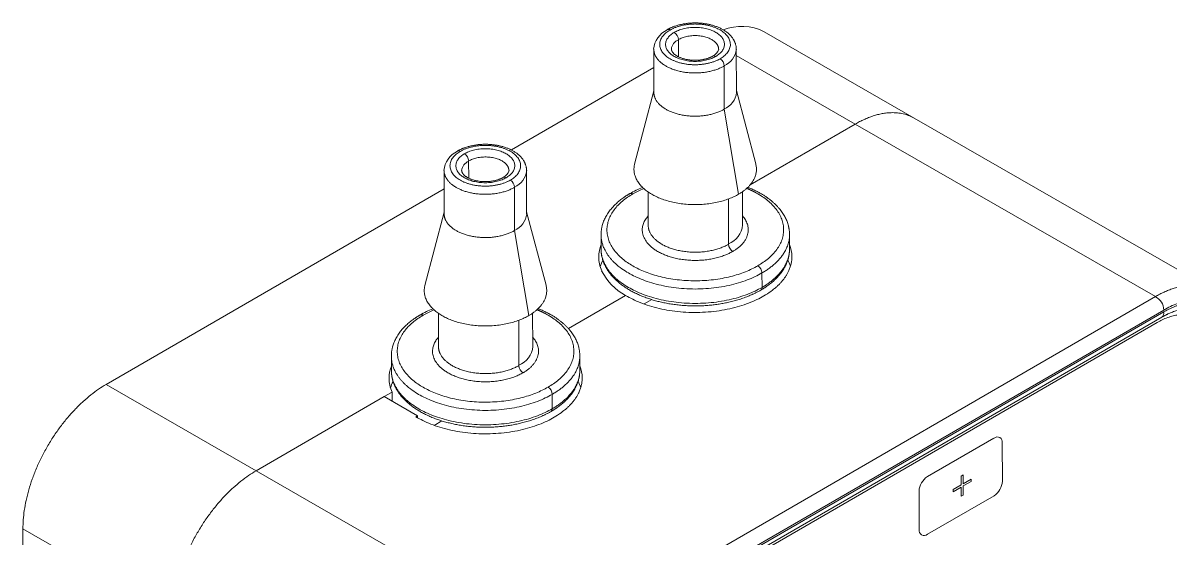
# Model space of a CAD drawing. Header units: millimetres. Extents: x 8533 to 164433, y 5768 to 115327.
# Drawn here: x 71557 to 72408, y 110757 to 111140 of the extents above; entities that cross this region are included whole.
import ezdxf

# ---------------------------------------------------------------- set-up
doc = ezdxf.new("R2010")
doc.units = ezdxf.units.MM
doc.header["$LTSCALE"] = 250
doc.layers.add('Smoke', color=5, linetype='Continuous')

msp = doc.modelspace()

# ---------------------------------------------------------------- linework, layer by layer
at = {"layer": 'Smoke', "color": 7, "linetype": 'Continuous', "lineweight": 20}
for p, q in [((72218.24, 111068.97, -0.36), (72106.84, 111133.08, -0.36)), ((72043.19, 111114.57, -0.36), (72043.17, 111127.34, -0.36)), ((72024.94, 111120.17, -0.36), (72024.98, 111088.04, -0.36)), ((72086.16, 111120.25, -0.36), (72086.2, 111088.12, -0.36)), ((72086.16, 111115.45, -0.36), (72174.53, 111064.59, -0.36)), ((71919.15, 111045.31, -0.36), (72024.96, 111106.59, -0.36)), ((72077.21, 111107.75, -0.36), (72077.25, 111075.61, -0.36)), ((72010.7, 111034.84, -0.36), (72024.98, 111089.37, -0.36)), ((72100.62, 111034.96, -0.36), (72086.2, 111089.46, -0.36)), ((72077.25, 111075.61, -0.36), (72087.85, 111012.43, -0.36)), ((72096.44, 111019.36, -0.36), (72174.53, 111064.59, -0.36)), ((72174.53, 111064.59, -0.36), (72397.33, 110936.36, -0.36)), ((72218.24, 111068.97, -0.36), (72441.04, 110940.73, -0.36)), ((71887.47, 111024.39, -0.36), (71887.45, 111037.15, -0.36)), ((71869.22, 111029.99, -0.36), (71869.27, 110997.85, -0.36)), ((71930.44, 111030.07, -0.36), (71930.48, 110997.94, -0.36)), ((71618.21, 110871.02, -0.36), (71869.24, 111016.41, -0.36)), ((71921.49, 111017.56, -0.36), (71921.54, 110985.43, -0.36)), ((72020.71, 111014.13, -0.36), (72020.74, 110989.49, -0.36)), ((72090.67, 111014.22, -0.36), (72090.71, 110989.59, -0.36)), ((72080.43, 111008.96, -0.36), (72080.48, 110975.29, -0.36)), ((71854.99, 110944.66, -0.36), (71869.26, 110999.19, -0.36)), ((71944.91, 110944.78, -0.36), (71930.48, 110999.27, -0.36)), ((71921.54, 110985.43, -0.36), (71932.13, 110922.25, -0.36)), ((71985.77, 110982.3, -0.36), (71985.78, 110971.59, -0.36)), ((72125.7, 110982.49, -0.36), (72125.71, 110971.78, -0.36)), ((72105.24, 110953.9, -0.36), (72105.26, 110943.19, -0.36)), ((72397.33, 110936.36, -0.36), (71952.41, 110678.67, -0.36)), ((71961.5, 110912.62, -0.36), (72004.03, 110937.25, -0.36)), ((72403.53, 110926.37, -0.36), (71958.6, 110668.68, -0.36)), ((72023.34, 110934.14, -0.36), (72017.67, 110930.86, -0.36)), ((71864.99, 110923.95, -0.36), (71865.03, 110899.31, -0.36)), ((71924.72, 110918.77, -0.36), (71924.76, 110885.11, -0.36)), ((71934.96, 110924.04, -0.36), (71934.99, 110899.4, -0.36)), ((71957.23, 110663.41, -0.36), (72402.14, 110921.09, -0.36)), ((71958.61, 110667.27, -0.36), (72403.53, 110924.95, -0.36)), ((72398.58, 110917.07, -0.36), (71951.21, 110657.97, -0.36)), ((71830.05, 110892.12, -0.36), (71830.07, 110881.41, -0.36)), ((71969.98, 110892.31, -0.36), (71970, 110881.6, -0.36)), ((71618.21, 110871.02, -0.36), (71729.61, 110806.9, -0.36)), ((71729.61, 110806.9, -0.36), (71824.78, 110862.02, -0.36)), ((71830.6, 110865.39, -0.36), (71824.78, 110862.02, -0.36)), ((71824.78, 110862.02, -0.36), (71849.54, 110847.78, -0.36)), ((71830.61, 110858.67, -0.36), (71830.6, 110865.39, -0.36)), ((71949.53, 110863.72, -0.36), (71949.54, 110853.01, -0.36)), ((71848.31, 110847.07, -0.36), (71849.54, 110847.78, -0.36)), ((71849.54, 110847.78, -0.36), (71849.54, 110846.35, -0.36)), ((71867.62, 110843.96, -0.36), (71861.95, 110840.67, -0.36)), ((72277.49, 110831.22, -0.36), (72228.06, 110802.59, -0.36)), ((72283.72, 110799.09, -0.36), (72283.68, 110827.66, -0.36)), ((71729.61, 110806.9, -0.36), (71952.41, 110678.67, -0.36)), ((72254.57, 110803.93, -0.36), (72253.01, 110803.03, -0.36)), ((72253.01, 110803.03, -0.36), (72253.02, 110796.37, -0.36)), ((72254.57, 110803.93, -0.36), (72254.58, 110797.28, -0.36)), ((72260.44, 110800.67, -0.36), (72254.58, 110797.28, -0.36)), ((72254.58, 110795.68, -0.36), (72260.44, 110799.07, -0.36)), ((72260.44, 110799.07, -0.36), (72260.44, 110800.67, -0.36)), ((72221.89, 110791.87, -0.36), (72221.93, 110763.31, -0.36)), ((72253.02, 110796.37, -0.36), (72247.19, 110792.99, -0.36)), ((72247.19, 110791.4, -0.36), (72253.02, 110794.78, -0.36)), ((72247.19, 110792.99, -0.36), (72247.19, 110791.4, -0.36)), ((72253.02, 110794.78, -0.36), (72253.03, 110787.98, -0.36)), ((72254.59, 110788.88, -0.36), (72254.58, 110795.68, -0.36)), ((72228.12, 110759.74, -0.36), (72277.55, 110788.37, -0.36)), ((72253.03, 110787.98, -0.36), (72254.59, 110788.88, -0.36)), ((71558.34, 109417.08, -0.36), (71556.53, 110763.85, -0.36)), ((71556.53, 110763.85, -0.36), (71667.93, 110699.73, -0.36))]:
    msp.add_line(p, q, dxfattribs=at)
for centre, radius, start, end in [((72042.06, 111118.8, -0.36), 17.31, 114.59478, 175.4152), ((72035.65, 111132.68, -0.36), 2.2, 53.39378, 113.26612), ((72036.26, 111126.91, -0.36), 6.95, 3.56671, 56.58832), ((72090.22, 111100.1, -0.36), 37.09, 63.25394, 111.85353), ((72046.7, 111119.17, -0.36), 8.8, 113.39418, 173.26605), ((72066.32, 111121.78, -0.36), 6.99, 290.56843, 347.07911), ((72069.69, 111113.09, -0.36), 2.2, 53.39376, 113.26622), ((72071.02, 111122.04, -0.36), 15.39, 293.39406, 353.26669), ((72070.29, 111107.32, -0.36), 6.95, 3.56671, 56.58832), ((72071.07, 111089.91, -0.36), 15.39, 293.39418, 353.26605), ((71886.34, 111028.61, -0.36), 17.31, 114.59478, 175.4152), ((71879.93, 111042.5, -0.36), 2.2, 53.39378, 113.26612), ((71890.99, 111028.98, -0.36), 8.8, 113.39418, 173.26605), ((71880.54, 111036.72, -0.36), 6.95, 3.56671, 56.58832), ((71910.6, 111031.59, -0.36), 6.99, 290.56843, 347.07911), ((71915.31, 111031.86, -0.36), 15.39, 293.39406, 353.26669), ((71913.97, 111022.91, -0.36), 2.2, 53.39376, 113.26622), ((71914.58, 111017.13, -0.36), 6.95, 3.56671, 56.58832), ((72044.6, 110947.59, -0.36), 75.3, 111.83738, 119.84992), ((72007.98, 111010.9, -0.36), 2.2, 53.39377, 113.2662), ((72043.94, 110952.48, -0.36), 69.46, 112.41471, 119.9039), ((71915.35, 110999.72, -0.36), 15.39, 293.39418, 353.26605), ((72073.41, 110991.63, -0.36), 17.59, 293.39406, 353.26669), ((72008.95, 110965.81, -0.36), 24.91, 158.42753, 179.83949), ((72087.39, 110975.72, -0.36), 6.95, 183.56671, 236.58832), ((72102.57, 110965.94, -0.36), 24.9, 0.31157, 21.73046), ((72009.22, 110966.06, -0.36), 25.18, 180.41141, 204.58917), ((72011.75, 110950.63, -0.36), 27.83, 152.49601, 163.06031), ((72099.8, 110950.75, -0.36), 27.83, 17.09365, 27.65885), ((72023.3, 110973.7, -0.36), 41.31, 206.10427, 241.95396), ((72098.33, 110953.47, -0.36), 6.95, 3.56671, 56.58832), ((72103.05, 110942.93, -0.36), 2.2, 306.88894, 6.7608), ((72392.63, 110926.42, -0.36), 10.91, 359.71078, 64.66448), ((71888.89, 110857.41, -0.36), 75.3, 111.83738, 119.84992), ((71888.22, 110862.29, -0.36), 69.46, 112.41471, 119.9039), ((71852.27, 110920.71, -0.36), 2.2, 53.39377, 113.2662), ((72399.31, 110924.1, -0.36), 4.2, 313.21554, 11.18915), ((71917.7, 110901.44, -0.36), 17.59, 293.39406, 353.26669), ((71853.23, 110875.62, -0.36), 24.91, 158.42753, 179.83949), ((71931.68, 110885.54, -0.36), 6.95, 183.56671, 236.58832), ((71946.85, 110875.75, -0.36), 24.9, 0.31157, 21.73046), ((71853.5, 110875.87, -0.36), 25.18, 180.41141, 204.58917), ((71856.03, 110860.44, -0.36), 27.83, 152.49601, 163.06031), ((71942.61, 110863.29, -0.36), 6.95, 3.56671, 56.58832), ((71944.09, 110860.56, -0.36), 27.83, 17.09365, 27.65885), ((71947.33, 110852.74, -0.36), 2.2, 306.88894, 6.7608), ((72280.05, 110828.49, -0.36), 3.6, 347.02014, 133.13484), ((72235.72, 110791.04, -0.36), 13.89, 123.56706, 176.58792), ((72269.89, 110799.92, -0.36), 13.89, 303.56706, 356.58792), ((72225.57, 110762.47, -0.36), 3.6, 167.02014, 313.13484)]:
    msp.add_arc(centre, radius, start, end, dxfattribs=at)
for points, knots in [([(72086.16, 111120.25, -0.36), (72086.15, 111122.62, -0.36), (72083.58, 111129.43, -0.36), (72075.99, 111135.26, -0.36), (72066.75, 111138.78, -0.36), (72057.35, 111139.85, -0.36), (72049.5, 111139.52, -0.36), (72039.58, 111137.44, -0.36), (72034.79, 111134.68, -0.36)], [0, 0, 0, 0.093048, 0.281359, 0.427425, 0.590711, 0.700963, 0.816273, 1, 1, 1]), ([(72068.83, 111115.09, -0.36), (72066.94, 111114, -0.36), (72062.11, 111112.52, -0.36), (72055.56, 111111.73, -0.36), (72048.23, 111112.6, -0.36), (72041.7, 111115.01, -0.36), (72038.77, 111117.91, -0.36), (72038.03, 111119.57, -0.36), (72038.06, 111120.19, -0.36)], [0, 0, 0, 0.129886, 0.248758, 0.424047, 0.577478, 0.775721, 0.892314, 1, 1, 1]), ([(71930.44, 111030.07, -0.36), (71930.43, 111032.44, -0.36), (71927.87, 111039.24, -0.36), (71920.28, 111045.08, -0.36), (71911.04, 111048.6, -0.36), (71901.64, 111049.67, -0.36), (71893.79, 111049.34, -0.36), (71883.86, 111047.25, -0.36), (71879.07, 111044.5, -0.36)], [0, 0, 0, 0.093048, 0.281359, 0.427425, 0.590711, 0.700963, 0.816273, 1, 1, 1]), ([(71913.11, 111024.91, -0.36), (71911.23, 111023.81, -0.36), (71906.4, 111022.34, -0.36), (71899.84, 111021.54, -0.36), (71892.51, 111022.41, -0.36), (71885.98, 111024.83, -0.36), (71883.05, 111027.73, -0.36), (71882.31, 111029.39, -0.36), (71882.34, 111030.01, -0.36)], [0, 0, 0, 0.129886, 0.248758, 0.424047, 0.577478, 0.775721, 0.892314, 1, 1, 1]), ([(72007.12, 111012.9, -0.36), (72002.98, 111010.5, -0.36), (71993.51, 111002.81, -0.36), (71985.8, 110989.96, -0.36), (71985.77, 110982.3, -0.36)], [0.0000014, 0.0000014, 0.0000014, 0.2099632, 0.5732226, 1, 1, 1]), ([(72125.7, 110982.49, -0.36), (72125.64, 110990.15, -0.36), (72117.91, 111002.98, -0.36), (72104.65, 111013.64, -0.36), (72094.78, 111017.59, -0.36)], [0, 0, 0, 0.1440412, 0.2666108, 0.4127007, 0.4127007, 0.4127007]), ([(71985.78, 110971.59, -0.36), (71985.84, 110963.94, -0.36), (71993.58, 110951.1, -0.36), (72004.13, 110942.59, -0.36), (72015.96, 110936.45, -0.36), (72029.22, 110932.31, -0.36), (72042.47, 110929.98, -0.36), (72056.4, 110929.24, -0.36), (72070.34, 110930.16, -0.36), (72083.33, 110932.63, -0.36), (72097.5, 110937.23, -0.36), (72104.36, 110941.19, -0.36)], [0, 0, 0, 0.1440316, 0.2666237, 0.3590635, 0.4592591, 0.5433994, 0.6293287, 0.7156833, 0.8016118, 0.8836945, 0.9999995, 0.9999995, 0.9999995]), ([(72104.36, 110941.19, -0.36), (72108.5, 110943.59, -0.36), (72117.97, 110951.27, -0.36), (72125.68, 110964.13, -0.36), (72125.71, 110971.78, -0.36)], [0, 0, 0, 0.210077, 0.573235, 1, 1, 1]), ([(71969.98, 110892.31, -0.36), (71969.93, 110899.96, -0.36), (71962.19, 110912.79, -0.36), (71948.94, 110923.46, -0.36), (71939.06, 110927.41, -0.36)], [0, 0, 0, 0.1440412, 0.2666108, 0.4127007, 0.4127007, 0.4127007]), ([(72402.15, 110921.09, -0.36), (72405.87, 110923.24, -0.36), (72417.08, 110927.72, -0.36), (72427.54, 110927.57, -0.36), (72431.55, 110926.03, -0.36), (72432.31, 110925.58, -0.36)], [0, 0, 0, 0.191949, 0.591863, 0.871339, 1, 1, 1]), ([(72403.53, 110924.94, -0.36), (72410.93, 110929.21, -0.36), (72427.51, 110933.54, -0.36), (72443.46, 110929.63, -0.36), (72454.52, 110917.32, -0.36), (72458.58, 110901.07, -0.36), (72458.6, 110893.24, -0.36)], [0, 0, 0, 0.01151518, 0.02668116, 0.04185086, 0.05703973, 0.06761161, 0.06761161, 0.06761161]), ([(71851.41, 110922.71, -0.36), (71847.26, 110920.31, -0.36), (71837.79, 110912.63, -0.36), (71830.09, 110899.78, -0.36), (71830.05, 110892.12, -0.36)], [0.0000014, 0.0000014, 0.0000014, 0.2099632, 0.5732226, 1, 1, 1]), ([(71830.07, 110881.41, -0.36), (71830.12, 110873.75, -0.36), (71837.86, 110860.92, -0.36), (71848.42, 110852.4, -0.36), (71860.24, 110846.26, -0.36), (71873.5, 110842.13, -0.36), (71886.76, 110839.79, -0.36), (71900.69, 110839.06, -0.36), (71914.62, 110839.97, -0.36), (71927.61, 110842.44, -0.36), (71941.79, 110847.04, -0.36), (71948.64, 110851, -0.36)], [0, 0, 0, 0.1440316, 0.2666237, 0.3590635, 0.4592591, 0.5433994, 0.6293287, 0.7156833, 0.8016118, 0.8836753, 0.9999995, 0.9999995, 0.9999995]), ([(71948.64, 110851, -0.36), (71952.79, 110853.4, -0.36), (71962.26, 110861.09, -0.36), (71969.96, 110873.94, -0.36), (71970, 110881.6, -0.36)], [0, 0, 0, 0.210077, 0.573235, 1, 1, 1])]:
    msp.add_open_spline(points, degree=2, knots=knots, dxfattribs=at)
for points, weights, knots in [([(72036.98, 111134.47, -0.36), (72055.51, 111145.21, -0.36), (72074.08, 111134.52, -0.36), (72092.65, 111123.83, -0.36), (72074.11, 111113.1, -0.36)], [1, 0.707106781187, 1, 0.707106781187, 1], [0, 0, 0, 0.5, 0.5, 1, 1, 1]), ([(72036.98, 111134.47, -0.36), (72018.44, 111123.73, -0.36), (72037, 111113.05, -0.36), (72055.57, 111102.36, -0.36), (72074.11, 111113.1, -0.36)], [1, 0.707106781187, 1, 0.707106781187, 1], [0, 0, 0, 0.5, 0.5, 1, 1, 1]), ([(72071.01, 111114.88, -0.36), (72055.57, 111105.93, -0.36), (72040.09, 111114.84, -0.36), (72024.62, 111123.74, -0.36), (72040.07, 111132.69, -0.36)], [1, 0.707106781187, 1, 0.707106781187, 1], [0, 0, 0, 0.5, 0.5, 1, 1, 1]), ([(72071.01, 111114.88, -0.36), (72086.46, 111123.83, -0.36), (72070.99, 111132.73, -0.36), (72055.52, 111141.64, -0.36), (72040.07, 111132.69, -0.36)], [1, 0.707106781187, 1, 0.707106781187, 1], [0, 0, 0, 0.5, 0.5, 1, 1, 1]), ([(72043.17, 111127.34, -0.36), (72055.53, 111134.49, -0.36), (72067.9, 111127.37, -0.36), (72073.03, 111124.42, -0.36), (72073.04, 111120.24, -0.36)], [1, 0.707106781187, 1, 0.853552115362, 0.853553390604], [0, 0, 0, 0.5, 0.5, 0.7500022, 0.7500022, 0.7500022]), ([(72077.21, 111107.75, -0.36), (72055.58, 111095.22, -0.36), (72033.92, 111107.69, -0.36), (72024.95, 111112.85, -0.36), (72024.94, 111120.17, -0.36)], [1, 0.707106781187, 1, 0.853552115361, 0.853553390604], [0, 0, 0, 0.5, 0.5, 0.7500022, 0.7500022, 0.7500022]), ([(72077.25, 111075.61, -0.36), (72055.62, 111063.09, -0.36), (72033.96, 111075.55, -0.36), (72024.99, 111080.72, -0.36), (72024.98, 111088.04, -0.36)], [1, 0.707106781187, 1, 0.853552115362, 0.853553390604], [0, 0, 0, 0.5, 0.5, 0.7500022, 0.7500022, 0.7500022]), ([(71881.26, 111044.29, -0.36), (71899.8, 111055.02, -0.36), (71918.36, 111044.34, -0.36), (71936.93, 111033.65, -0.36), (71918.39, 111022.91, -0.36)], [1, 0.707106781187, 1, 0.707106781187, 1], [0, 0, 0, 0.5, 0.5, 1, 1, 1]), ([(71915.3, 111024.69, -0.36), (71930.75, 111033.64, -0.36), (71915.27, 111042.55, -0.36), (71899.8, 111051.45, -0.36), (71884.35, 111042.5, -0.36)], [1, 0.707106781187, 1, 0.707106781187, 1], [0, 0, 0, 0.5, 0.5, 1, 1, 1]), ([(71881.26, 111044.29, -0.36), (71862.72, 111033.55, -0.36), (71881.29, 111022.86, -0.36), (71899.86, 111012.18, -0.36), (71918.39, 111022.91, -0.36)], [1, 0.707106781187, 1, 0.707106781187, 1], [0, 0, 0, 0.5, 0.5, 1, 1, 1]), ([(71915.3, 111024.69, -0.36), (71899.85, 111015.75, -0.36), (71884.38, 111024.65, -0.36), (71868.91, 111033.56, -0.36), (71884.35, 111042.5, -0.36)], [1, 0.707106781187, 1, 0.707106781187, 1], [0, 0, 0, 0.5, 0.5, 1, 1, 1]), ([(71887.45, 111037.15, -0.36), (71899.81, 111044.31, -0.36), (71912.19, 111037.19, -0.36), (71917.32, 111034.24, -0.36), (71917.32, 111030.05, -0.36)], [1, 0.707106781187, 1, 0.853552115362, 0.853553390604], [0, 0, 0, 0.5, 0.5, 0.7500022, 0.7500022, 0.7500022]), ([(71921.49, 111017.56, -0.36), (71899.87, 111005.04, -0.36), (71878.2, 111017.5, -0.36), (71869.23, 111022.67, -0.36), (71869.22, 111029.99, -0.36)], [1, 0.707106781187, 1, 0.853552115361, 0.853553390604], [0, 0, 0, 0.5, 0.5, 0.7500022, 0.7500022, 0.7500022]), ([(72087.85, 111012.43, -0.36), (72055.72, 110993.82, -0.36), (72023.54, 111012.35, -0.36), (72007.26, 111021.71, -0.36), (72010.7, 111034.84, -0.36)], [1, 0.707106781187, 1, 0.826837763613, 0.858427007865], [0, 0, 0, 0.5, 0.5, 0.7956064, 0.7956064, 0.7956064]), ([(72009.31, 111012.68, -0.36), (71962.97, 110985.84, -0.36), (72009.38, 110959.13, -0.36), (72055.8, 110932.41, -0.36), (72102.14, 110959.25, -0.36)], [1, 0.707106781187, 1, 0.707106781187, 1], [0, 0, 0, 0.5, 0.5, 1, 1, 1]), ([(72093.92, 111016.79, -0.36), (72098.28, 111014.99, -0.36), (72102.07, 111012.81, -0.36), (72148.49, 110986.09, -0.36), (72102.14, 110959.25, -0.36)], [0.941836499241, 0.967258104345, 1, 0.707106781187, 1], [0.4441061, 0.4441061, 0.4441061, 0.5, 0.5, 1, 1, 1]), ([(71921.54, 110985.43, -0.36), (71899.91, 110972.9, -0.36), (71878.25, 110985.37, -0.36), (71869.28, 110990.53, -0.36), (71869.27, 110997.85, -0.36)], [1, 0.707106781187, 1, 0.853552115362, 0.853553390604], [0, 0, 0, 0.5, 0.5, 0.7500022, 0.7500022, 0.7500022]), ([(72020.73, 110996.33, -0.36), (72007.59, 110981.57, -0.36), (72027.92, 110969.86, -0.36), (72055.77, 110953.83, -0.36), (72083.58, 110969.94, -0.36)], [0.903763994809, 0.767802747776, 1, 0.707106781187, 1], [0.1036145, 0.1036145, 0.1036145, 0.5, 0.5, 1, 1, 1]), ([(72080.48, 110975.29, -0.36), (72055.76, 110960.98, -0.36), (72031.01, 110975.22, -0.36), (72020.75, 110981.13, -0.36), (72020.74, 110989.49, -0.36)], [1, 0.707106781187, 1, 0.853552115362, 0.853553390604], [0, 0, 0, 0.5, 0.5, 0.7500022, 0.7500022, 0.7500022]), ([(72105.24, 110953.9, -0.36), (72055.81, 110925.27, -0.36), (72006.3, 110953.77, -0.36), (71985.79, 110965.57, -0.36), (71985.77, 110982.3, -0.36)], [1, 0.707106781187, 1, 0.853552115362, 0.853553390604], [0, 0, 0, 0.5, 0.5, 0.7500022, 0.7500022, 0.7500022]), ([(71985.78, 110971.59, -0.36), (71985.81, 110954.86, -0.36), (72006.31, 110943.06, -0.36), (72055.82, 110914.56, -0.36), (72105.26, 110943.19, -0.36)], [0.853553390593, 0.853553390593, 1, 0.707106781187, 1], [0.25, 0.25, 0.25, 0.5, 0.5, 1, 1, 1]), ([(72127.47, 110966.07, -0.36), (72127.49, 110948.92, -0.36), (72106.5, 110936.77, -0.36), (72054.75, 110906.79, -0.36), (72004.03, 110937.25, -0.36)], [0.849828489866, 0.851690176291, 1, 0.699609647259, 1], [0.2531382, 0.2531382, 0.2531382, 0.5, 0.5, 1, 1, 1]), ([(71932.13, 110922.25, -0.36), (71900, 110903.64, -0.36), (71867.82, 110922.16, -0.36), (71851.55, 110931.53, -0.36), (71854.99, 110944.66, -0.36)], [1, 0.707106781187, 1, 0.826837763613, 0.858427007865], [0, 0, 0, 0.5, 0.5, 0.7956064, 0.7956064, 0.7956064]), ([(71938.21, 110926.61, -0.36), (71942.56, 110924.81, -0.36), (71946.36, 110922.62, -0.36), (71992.77, 110895.91, -0.36), (71946.43, 110869.07, -0.36)], [0.941836499241, 0.967258104345, 1, 0.707106781187, 1], [0.4441061, 0.4441061, 0.4441061, 0.5, 0.5, 1, 1, 1]), ([(71853.6, 110922.5, -0.36), (71807.25, 110895.66, -0.36), (71853.67, 110868.94, -0.36), (71900.09, 110842.23, -0.36), (71946.43, 110869.07, -0.36)], [1, 0.707106781187, 1, 0.707106781187, 1], [0, 0, 0, 0.5, 0.5, 1, 1, 1]), ([(71865.02, 110906.15, -0.36), (71851.87, 110891.38, -0.36), (71872.21, 110879.68, -0.36), (71900.06, 110863.65, -0.36), (71927.86, 110879.75, -0.36)], [0.903763994809, 0.767802747776, 1, 0.707106781187, 1], [0.1036145, 0.1036145, 0.1036145, 0.5, 0.5, 1, 1, 1]), ([(71949.53, 110863.72, -0.36), (71900.1, 110835.09, -0.36), (71850.58, 110863.58, -0.36), (71830.08, 110875.39, -0.36), (71830.05, 110892.12, -0.36)], [1, 0.707106781187, 1, 0.853552115362, 0.853553390604], [0, 0, 0, 0.5, 0.5, 0.7500022, 0.7500022, 0.7500022]), ([(71924.76, 110885.11, -0.36), (71900.05, 110870.79, -0.36), (71875.29, 110885.04, -0.36), (71865.04, 110890.94, -0.36), (71865.03, 110899.31, -0.36)], [1, 0.707106781187, 1, 0.853552115362, 0.853553390604], [0, 0, 0, 0.5, 0.5, 0.7500022, 0.7500022, 0.7500022]), ([(71830.07, 110881.41, -0.36), (71830.09, 110864.68, -0.36), (71850.6, 110852.87, -0.36), (71900.11, 110824.38, -0.36), (71949.54, 110853.01, -0.36)], [0.853553390593, 0.853553390593, 1, 0.707106781187, 1], [0.25, 0.25, 0.25, 0.5, 0.5, 1, 1, 1]), ([(71971.75, 110875.89, -0.36), (71971.78, 110858.74, -0.36), (71950.79, 110846.58, -0.36), (71899.04, 110816.61, -0.36), (71848.31, 110847.07, -0.36)], [0.849828489866, 0.851690176291, 1, 0.699609647259, 1], [0.2531382, 0.2531382, 0.2531382, 0.5, 0.5, 1, 1, 1])]:
    msp.add_rational_spline(points, weights, degree=2, knots=knots, dxfattribs=at)
for points, weights in [([(72174.53, 111064.59, -0.36), (72200.12, 111079.4, -0.36), (72218.24, 111068.97, -0.36)], [1, 0.85368369106, 0.853683691071]), ([(72087.85, 111012.43, -0.36), (72104.09, 111021.84, -0.36), (72100.62, 111034.96, -0.36)], [1, 0.826840328447, 0.858426072126]), ([(72090.7, 110996.42, -0.36), (72103.88, 110981.7, -0.36), (72083.58, 110969.94, -0.36)], [0.903760832358, 0.767805448266, 1]), ([(72105.24, 110953.9, -0.36), (72125.72, 110965.76, -0.36), (72125.7, 110982.49, -0.36)], [1, 0.853553390593, 0.853553390593]), ([(72125.71, 110971.78, -0.36), (72125.73, 110955.05, -0.36), (72105.26, 110943.19, -0.36)], [0.853553390604, 0.853554665825, 1]), ([(71932.13, 110922.25, -0.36), (71948.38, 110931.66, -0.36), (71944.91, 110944.78, -0.36)], [1, 0.826840328447, 0.858426072126]), ([(72441.04, 110940.73, -0.36), (72422.92, 110951.16, -0.36), (72397.33, 110936.36, -0.36)], [0.853696573326, 0.853700345421, 1]), ([(72459.84, 110893.96, -0.36), (72459.73, 110958.89, -0.36), (72403.53, 110926.37, -0.36)], [1, 0.707393146458, 1]), ([(72441.91, 110892.14, -0.36), (72441.84, 110942.12, -0.36), (72398.58, 110917.07, -0.36)], [1, 0.707106781192, 1]), ([(71934.98, 110906.24, -0.36), (71948.16, 110891.51, -0.36), (71927.86, 110879.75, -0.36)], [0.903760832358, 0.767805448266, 1]), ([(71949.53, 110863.72, -0.36), (71970, 110875.58, -0.36), (71969.98, 110892.31, -0.36)], [1, 0.853553390593, 0.853553390593]), ([(71970, 110881.6, -0.36), (71970.02, 110864.87, -0.36), (71949.54, 110853.01, -0.36)], [0.853553390604, 0.853554665825, 1]), ([(71556.53, 110763.85, -0.36), (71556.45, 110835.23, -0.36), (71618.21, 110871.02, -0.36)], [1, 0.707368281314, 1]), ([(71667.93, 110699.73, -0.36), (71667.85, 110771.11, -0.36), (71729.61, 110806.9, -0.36)], [1, 0.707368281314, 1])]:
    msp.add_rational_spline(points, weights, degree=2, dxfattribs=at)

doc.saveas('drawing.dxf')
